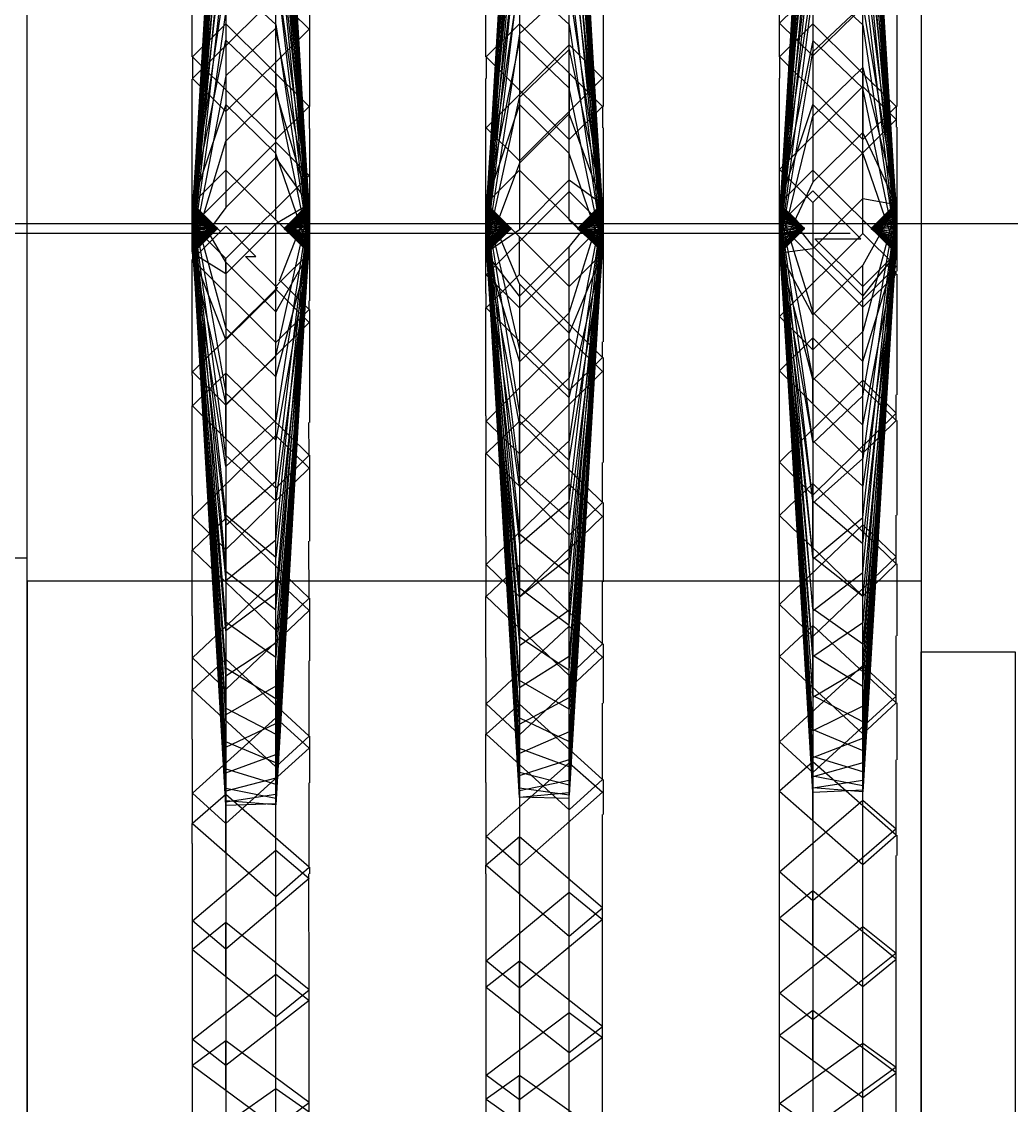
# Model space of a CAD drawing. Header units: millimetres. Extents: x -300 to 383236, y -195106 to -144646.
# Drawn here: x 27989.9 to 28095.1, y -163294.8 to -163179.7 of the extents above; entities that cross this region are included whole.
import ezdxf

# ---------------------------------------------------------------- set-up
doc = ezdxf.new("R2010")
doc.units = ezdxf.units.MM
doc.header["$LTSCALE"] = 60
doc.layers.add('EQUIPMENT', color=253, linetype='Continuous', lineweight=0)

# ---------------------------------------------------------------- blocks, each defined once
blk = doc.blocks.new('A$Cc6299706')
at = {"layer": 'EQUIPMENT', "lineweight": -3}
for points in [[(-43254.53, 32180.96), (-43254.53, 32268.5), (-43254.53, 32284.51), (-43349.53, 32284.51), (-43349.53, 32268.5), (-43254.53, 32268.5), (-43254.53, 32180.96), (-43254.53, 31949.5), (-43254.53, 32180.96), (-43244.53, 32180.96), (-43244.53, 31949.5), (-43254.53, 31949.5), (-43254.53, 31859.51), (-43244.53, 31859.51), (-43244.53, 31628.05), (-43254.53, 31628.05), (-43254.53, 31859.51), (-43254.53, 31628.05), (-43254.53, 31540.5), (-43244.53, 31540.5), (-43244.53, 31533.5), (-43244.96, 31533.18), (-43245.45, 31522.5), (-43064.53, 31486.6)], [(-43319.59, 31905.23), (-43323.13, 31965.7), (-43328.44, 31965.76), (-43331.96, 31904.99)], [(-43331.96, 31906.73), (-43328.44, 31948.23)], [(-43323.13, 31944.35), (-43319.59, 31903.16), (-43322.24, 31904.5), (-43319.59, 31902.91), (-43323.13, 31938.71)], [(-43328.44, 31942.98), (-43331.96, 31906.88), (-43329.32, 31904.5), (-43331.96, 31906.11), (-43328.44, 31960.22)], [(-43323.13, 31957.8), (-43319.59, 31904.02), (-43322.24, 31904.5), (-43319.59, 31904.93), (-43323.13, 31964.92)], [(-43328.44, 31965.59), (-43331.96, 31905.29), (-43329.32, 31904.5), (-43331.96, 31904.38), (-43328.44, 31963.68)], [(-43323.13, 31964.84), (-43319.59, 31905.79), (-43322.24, 31904.5), (-43319.59, 31906.5), (-43323.13, 31957.59)], [(-43328.44, 31954.74), (-43331.96, 31903.48), (-43329.32, 31904.5), (-43331.96, 31902.71), (-43328.44, 31939.82)], [(-43323.13, 31944.02), (-43319.59, 31906.97), (-43322.24, 31904.5), (-43319.59, 31903.72), (-43323.13, 31953.95)], [(-43328.44, 31956.9), (-43331.96, 31906.34), (-43329.32, 31904.5), (-43331.96, 31905.58), (-43328.44, 31964.59)], [(-43323.13, 31963.31), (-43319.59, 31904.63), (-43322.24, 31904.5), (-43319.59, 31905.52), (-43323.13, 31965.68)], [(-43328.44, 31965.13), (-43331.96, 31904.69), (-43329.32, 31904.5), (-43331.96, 31903.77), (-43328.44, 31958.45)], [(-43323.13, 31960.77), (-43319.59, 31906.29), (-43322.24, 31904.5), (-43319.59, 31906.85), (-43323.13, 31949.16)], [(-43328.44, 31945.36), (-43331.96, 31902.95), (-43329.32, 31904.5), (-43331.96, 31902.31)], [(-43300.76, 31902.44), (-43298.11, 31904.5), (-43300.76, 31903.14), (-43297.23, 31948.62)], [(-43291.93, 31952.08), (-43288.4, 31906.73), (-43291.04, 31904.5), (-43288.4, 31906.11), (-43291.93, 31962.05)], [(-43297.23, 31960.18), (-43300.76, 31904.02), (-43298.11, 31904.5), (-43300.76, 31904.94), (-43297.23, 31964.96)], [(-43291.93, 31965), (-43288.4, 31905.29), (-43291.04, 31904.5), (-43288.4, 31904.37), (-43291.93, 31960.58)], [(-43297.23, 31962.36), (-43300.76, 31905.82), (-43298.11, 31904.5), (-43300.76, 31906.53), (-43297.23, 31952.71)], [(-43291.93, 31949.31), (-43288.4, 31903.47), (-43291.04, 31904.5), (-43288.4, 31903.19), (-43291.93, 31944.26)], [(-43297.23, 31948.11), (-43300.76, 31906.72)], [(-43288.4, 31905.58), (-43291.93, 31964.84), (-43297.23, 31964.18), (-43300.76, 31904.64)], [(-43288.4, 31905.85), (-43291.93, 31963.85), (-43297.23, 31962.58), (-43300.76, 31904.33)], [(-43269.56, 31904.91), (-43266.91, 31904.5), (-43269.56, 31904.27), (-43266.03, 31961.62), (-43260.73, 31962.98), (-43257.19, 31905.91), (-43259.85, 31904.5), (-43257.19, 31905.63), (-43260.73, 31964.1), (-43266.03, 31963.35), (-43269.41, 31907.12)], [(-43269.48, 31907.12), (-43266.03, 31961.99), (-43260.73, 31960.27), (-43257.19, 31904.41), (-43259.85, 31904.5), (-43257.19, 31904.72), (-43260.73, 31962.46), (-43266.03, 31963.57), (-43269.46, 31907.12)], [(-43269.44, 31907.12), (-43266.03, 31964.33), (-43260.73, 31963.84), (-43257.19, 31905.03), (-43259.85, 31904.5), (-43257.19, 31905.34), (-43260.73, 31964.39), (-43266.03, 31964.25), (-43269.43, 31907.12)], [(-43319.59, 31906.05), (-43323.13, 31963.2), (-43328.44, 31961.45), (-43331.96, 31904.07)], [(-43269.49, 31907.12), (-43266.03, 31959.6), (-43260.73, 31957.3), (-43257.19, 31904.1), (-43259.85, 31904.5), (-43257.19, 31903.8), (-43260.73, 31953.59), (-43266.03, 31956.44), (-43269.5, 31907.12)], [(-43297.23, 31957.15), (-43297.23, 31925.18)], [(-43260.73, 31903.97), (-43260.73, 31905.38), (-43260.73, 31913.95), (-43257.19, 31917.46), (-43266.03, 31926.23), (-43269.57, 31922.72), (-43260.73, 31913.95), (-43260.73, 31929.44), (-43257.19, 31932.88), (-43266.03, 31941.47), (-43269.57, 31938.04), (-43260.73, 31929.44), (-43260.73, 31944.6), (-43257.19, 31947.91), (-43266.03, 31956.2), (-43269.57, 31952.89), (-43260.73, 31944.6), (-43260.73, 31951.23), (-43260.73, 31949.2)], [(-43269.52, 31907.12), (-43266.03, 31948.01), (-43260.73, 31944.18), (-43257.19, 31903.22), (-43259.85, 31904.5), (-43257.19, 31903.5), (-43260.73, 31949.2), (-43266.03, 31952.56), (-43269.51, 31907.12)], [(-43266.03, 31953), (-43266.03, 31923.27)], [(-43328.44, 31947.46), (-43328.44, 31920.7)], [(-43288.4, 31906.89), (-43291.93, 31947.39), (-43297.23, 31943.48), (-43300.76, 31902.89)], [(-43269.56, 31906.88), (-43266.03, 31942.84), (-43260.73, 31938.62), (-43257.19, 31902.95), (-43259.85, 31904.5), (-43257.19, 31902.71), (-43260.73, 31932.57), (-43266.03, 31937.15), (-43269.56, 31907), (-43266.91, 31904.5), (-43268.51, 31906.01)], [(-43288.4, 31907.01), (-43291.93, 31942.11), (-43297.23, 31937.8), (-43300.76, 31902.65)], [(-43297.23, 31942.44), (-43297.23, 31918.39)], [(-43323.13, 31905.38), (-43323.13, 31913.95), (-43319.59, 31917.46), (-43328.44, 31926.24), (-43331.96, 31922.72), (-43323.13, 31913.95), (-43323.13, 31929.45), (-43319.59, 31932.89), (-43328.44, 31941.5), (-43331.96, 31938.05), (-43323.13, 31929.45), (-43323.13, 31936.33), (-43323.13, 31932.62)], [(-43328.44, 31941.5), (-43328.44, 31924.49)], [(-43288.4, 31901.85), (-43291.93, 31898.31), (-43300.77, 31907.16), (-43297.23, 31910.69), (-43288.4, 31902.02), (-43291.93, 31905.38), (-43291.93, 31913.95), (-43288.4, 31917.46), (-43297.23, 31926.23), (-43300.77, 31922.72), (-43291.93, 31913.95), (-43291.93, 31929.45), (-43288.4, 31932.89), (-43297.23, 31941.48), (-43300.77, 31938.04), (-43291.93, 31929.45), (-43291.93, 31936.32), (-43291.93, 31932.59)], [(-43297.23, 31941.48), (-43297.23, 31924.48)], [(-43266.03, 31941.47), (-43266.03, 31924.48)], [(-43331.96, 31907.1), (-43328.44, 31931.04), (-43323.13, 31926.15), (-43319.59, 31902.47), (-43322.24, 31904.5), (-43319.59, 31902.67), (-43323.13, 31932.62), (-43328.44, 31937.23), (-43331.96, 31907.01)], [(-43266.03, 31938.15), (-43266.03, 31916.43)], [(-43297.23, 31904.36), (-43300.76, 31901.9), (-43298.11, 31904.5), (-43300.76, 31902.44), (-43297.23, 31931.68), (-43291.93, 31936.31), (-43288.4, 31907.1), (-43291.04, 31904.5), (-43288.4, 31907.14), (-43291.93, 31930.09), (-43297.23, 31925.18), (-43300.76, 31902.26)], [(-43332.03, 31933.17), (-43332.03, 31922.72)], [(-43300.83, 31933.26), (-43300.83, 31922.72)], [(-43269.63, 31933.34), (-43269.63, 31922.72)], [(-43328.44, 31899.66), (-43331.96, 31901.87), (-43329.32, 31904.5), (-43331.96, 31902.31), (-43328.44, 31927.41), (-43323.13, 31932.25), (-43319.59, 31907.13), (-43322.24, 31904.5), (-43319.59, 31907.16), (-43323.13, 31925.76), (-43328.44, 31920.7), (-43331.96, 31902.15)], [(-43328.44, 31932.37), (-43328.44, 31913.78)], [(-43300.76, 31907.09), (-43297.23, 31931.01), (-43291.93, 31926.15), (-43288.4, 31902.47), (-43291.04, 31904.5), (-43288.4, 31902.29), (-43291.93, 31919.4), (-43297.23, 31924.48), (-43300.76, 31907.15)], [(-43269.56, 31907.09), (-43266.03, 31931), (-43260.73, 31926.14), (-43257.19, 31902.49), (-43259.85, 31904.5), (-43257.19, 31902.3), (-43260.73, 31919.39), (-43266.03, 31924.48), (-43269.56, 31907.15)], [(-43319.53, 31927.85), (-43319.53, 31917.46)], [(-43288.33, 31927.97), (-43288.33, 31917.46)], [(-43257.13, 31928.11), (-43257.13, 31917.46)], [(-43297.23, 31927.21), (-43297.23, 31911.43)], [(-43328.44, 31926.24), (-43328.44, 31917.68)], [(-43297.23, 31926.23), (-43297.23, 31917.68)], [(-43266.03, 31926.23), (-43266.03, 31917.67)], [(-43331.96, 31907.15), (-43328.44, 31924.49), (-43323.13, 31919.4), (-43319.59, 31902.28), (-43322.24, 31904.5), (-43319.59, 31902.13), (-43323.13, 31912.45), (-43328.44, 31917.68), (-43331.96, 31907.17)], [(-43297.23, 31911.68), (-43288.4, 31920.47), (-43291.93, 31923.99), (-43300.77, 31915.2), (-43297.23, 31911.68), (-43297.23, 31904.36), (-43291.93, 31909.66), (-43288.4, 31907.08), (-43291.04, 31904.5), (-43288.4, 31906.98), (-43291.93, 31902.59), (-43297.23, 31897.3), (-43297.23, 31896.04), (-43300.77, 31899.58), (-43291.93, 31908.42), (-43288.4, 31904.88), (-43297.23, 31896.04)], [(-43297.23, 31897.3), (-43300.76, 31901.86), (-43298.11, 31904.5), (-43300.76, 31902.1), (-43297.23, 31918.39), (-43291.93, 31923.51), (-43288.4, 31907.17), (-43291.04, 31904.5), (-43288.4, 31906.7), (-43291.93, 31888.62), (-43297.23, 31883.56), (-43297.23, 31877.1)], [(-43331.96, 31922.72), (-43331.96, 31920.37)], [(-43300.77, 31922.72), (-43300.77, 31920.41)], [(-43269.57, 31922.72), (-43269.57, 31920.46)], [(-43266.03, 31922.82), (-43266.03, 31909.42)], [(-43323.13, 31919.4), (-43323.13, 31920.97), (-43323.13, 31918.99)], [(-43291.93, 31919.4), (-43291.93, 31920.97), (-43291.93, 31916.67)], [(-43269.56, 31901.96), (-43266.91, 31904.5), (-43269.56, 31902.08), (-43266.03, 31916.43), (-43260.73, 31921.58), (-43257.2, 31907.16), (-43259.85, 31904.5), (-43257.2, 31907.12), (-43260.73, 31914.69), (-43266.03, 31909.42), (-43269.56, 31901.96), (-43266.91, 31904.5), (-43269.57, 31901.86), (-43266.03, 31888.38)], [(-43260.73, 31920.97), (-43260.73, 31919.39)], [(-43332.03, 31920.37), (-43332.03, 31901.99)], [(-43300.83, 31920.41), (-43300.83, 31897.58)], [(-43269.63, 31920.46), (-43269.63, 31905.23)], [(-43328.44, 31856.96), (-43331.96, 31902.42), (-43329.32, 31904.5), (-43331.96, 31902.02), (-43328.44, 31913.78), (-43323.13, 31918.99), (-43319.6, 31907.15), (-43322.24, 31904.5), (-43319.6, 31907.1), (-43323.13, 31912.03), (-43328.44, 31906.73), (-43331.96, 31901.93)], [(-43266.03, 31907.24), (-43257.19, 31916.06), (-43260.73, 31919.58), (-43269.57, 31910.76), (-43266.03, 31907.24), (-43266.03, 31902.34), (-43260.73, 31907.66), (-43257.2, 31907.05), (-43259.85, 31904.5), (-43257.2, 31906.95), (-43260.73, 31900.58), (-43266.03, 31895.3), (-43269.56, 31901.85), (-43266.91, 31904.5), (-43269.57, 31901.96), (-43266.03, 31875.31)], [(-43260.73, 31919.58), (-43260.73, 31914.69)], [(-43319.59, 31917.46), (-43319.59, 31915.1)], [(-43288.4, 31902.14), (-43291.93, 31912.45), (-43297.23, 31917.68), (-43300.76, 31907.17)], [(-43288.4, 31917.46), (-43288.4, 31915.17)], [(-43269.56, 31907.17), (-43266.03, 31917.67), (-43260.73, 31912.45), (-43257.19, 31902.14)], [(-43257.19, 31917.46), (-43257.19, 31915.24)], [(-43328.44, 31916.92), (-43328.44, 31906.73)], [(-43288.33, 31915.17), (-43288.33, 31892.45)], [(-43257.13, 31915.24), (-43257.13, 31899.95)], [(-43319.53, 31915.1), (-43319.53, 31896.79)], [(-43322.72, 31898.93), (-43319.6, 31906.91), (-43322.24, 31904.5), (-43319.6, 31907.03), (-43323.13, 31904.97), (-43328.44, 31899.66), (-43328.44, 31901.29), (-43331.96, 31904.83), (-43323.13, 31913.67), (-43319.59, 31910.13), (-43328.44, 31901.29)], [(-43328.44, 31900.92), (-43331.96, 31907.05)], [(-43331.96, 31906.95), (-43328.44, 31893.89), (-43323.13, 31888.71), (-43319.6, 31901.85), (-43323.13, 31895.64), (-43328.44, 31900.92), (-43328.44, 31889.12), (-43331.96, 31885.63), (-43323.13, 31876.91), (-43319.59, 31880.39), (-43328.44, 31889.12), (-43328.44, 31873.71), (-43331.96, 31870.32), (-43323.13, 31861.81), (-43319.59, 31865.21), (-43328.44, 31873.71), (-43328.44, 31858.72), (-43331.96, 31855.46), (-43323.13, 31847.28), (-43319.59, 31850.55), (-43328.44, 31858.72), (-43328.44, 31844.35), (-43331.96, 31841.25), (-43323.13, 31833.52), (-43319.59, 31836.61), (-43328.44, 31844.35), (-43328.44, 31830.76), (-43331.96, 31827.89), (-43323.13, 31820.71), (-43319.59, 31823.58), (-43328.44, 31830.76), (-43328.44, 31818.17), (-43331.96, 31815.55), (-43323.13, 31809.01), (-43319.59, 31811.63), (-43328.44, 31818.17), (-43328.44, 31806.72)], [(-43331.96, 31804.39), (-43331.96, 31815.55), (-43331.96, 31827.89), (-43331.96, 31839.14)], [(-43331.96, 31906.88), (-43329.32, 31904.5)], [(-43319.6, 31901.87), (-43323.13, 31875.56), (-43328.44, 31880.35), (-43331.96, 31906.65), (-43329.32, 31904.5), (-43331.96, 31904.87), (-43328.44, 31847.07), (-43323.13, 31845.44), (-43319.6, 31902.99), (-43322.24, 31904.5), (-43319.6, 31902.75), (-43323.13, 31847.71), (-43328.44, 31849.93), (-43331.96, 31905.17), (-43329.32, 31904.5), (-43331.96, 31906.82), (-43328.44, 31887)], [(-43319.6, 31901.85), (-43323.13, 31881.98), (-43328.44, 31887), (-43328.44, 31882.14), (-43328.44, 31885.8), (-43323.13, 31890.92), (-43319.6, 31906.76), (-43322.24, 31904.5), (-43319.6, 31906.58), (-43323.13, 31884.12), (-43328.44, 31879.19), (-43331.96, 31901.91)], [(-43319.6, 31901.95), (-43323.13, 31869.52), (-43328.44, 31874.01), (-43331.96, 31906.47)], [(-43331.96, 31906.47), (-43329.32, 31904.5)], [(-43331.96, 31902.1), (-43328.44, 31867.08), (-43323.13, 31871.42), (-43319.6, 31906.15), (-43322.24, 31904.5), (-43319.6, 31906.38), (-43323.13, 31877.59), (-43328.44, 31872.92), (-43328.44, 31866.91), (-43328.44, 31868.09), (-43323.13, 31863.96), (-43319.6, 31902.04), (-43322.24, 31904.5), (-43319.6, 31902.17), (-43323.13, 31858.92), (-43328.44, 31862.65), (-43331.96, 31906), (-43329.32, 31904.5), (-43331.96, 31901.99), (-43331.96, 31901.2)], [(-43328.44, 31857.76), (-43331.96, 31905.75), (-43329.32, 31904.5), (-43331.96, 31903.11), (-43328.44, 31846.65), (-43323.13, 31848.61), (-43319.6, 31904.74), (-43322.24, 31904.5), (-43319.6, 31904.43), (-43323.13, 31846.08), (-43328.44, 31844.7), (-43331.96, 31903.38), (-43329.32, 31904.5), (-43331.96, 31906.25), (-43328.44, 31868.09)], [(-43322.24, 31904.5), (-43319.59, 31906.05)], [(-43297.23, 31898.6), (-43300.77, 31907.03), (-43298.11, 31904.5), (-43300.77, 31906.91), (-43297.23, 31891.61), (-43291.93, 31886.48), (-43288.4, 31901.85), (-43291.93, 31893.35), (-43297.23, 31898.6), (-43297.23, 31884.03), (-43300.77, 31880.57), (-43291.93, 31871.91), (-43288.4, 31875.36), (-43297.23, 31884.03), (-43297.23, 31868.75), (-43300.77, 31865.39), (-43291.93, 31856.99), (-43288.4, 31860.35), (-43297.23, 31868.75), (-43297.23, 31853.96), (-43300.77, 31850.75), (-43291.93, 31842.73), (-43288.4, 31845.93), (-43297.23, 31853.96), (-43297.23, 31839.86), (-43300.77, 31836.84), (-43291.93, 31829.31), (-43288.4, 31832.32), (-43297.23, 31839.86), (-43297.23, 31826.64), (-43300.77, 31823.86), (-43291.93, 31816.92), (-43288.4, 31819.69), (-43297.23, 31826.64), (-43297.23, 31814.48), (-43300.77, 31811.98), (-43291.93, 31805.72)], [(-43288.4, 31808.23), (-43297.23, 31814.48), (-43297.23, 31803.56)], [(-43300.77, 31801.36), (-43300.77, 31811.98), (-43300.77, 31823.86), (-43300.77, 31835.93)], [(-43297.23, 31878.25), (-43300.77, 31906.58), (-43298.11, 31904.5), (-43300.77, 31904.72), (-43297.23, 31846.73), (-43291.93, 31845.37), (-43288.4, 31903.11), (-43291.04, 31904.5), (-43288.4, 31902.85), (-43291.93, 31847.28), (-43297.23, 31849.23), (-43297.23, 31847.54), (-43297.23, 31853.96), (-43297.23, 31847.54), (-43297.23, 31852.49), (-43291.93, 31849.98), (-43288.4, 31902.41), (-43291.04, 31904.5), (-43288.4, 31902.41), (-43291.93, 31853.42), (-43297.23, 31856.46), (-43300.77, 31905.62), (-43298.11, 31904.5), (-43300.77, 31906.76), (-43297.23, 31884.79), (-43291.93, 31879.85), (-43288.4, 31901.85)], [(-43297.23, 31848.71), (-43300.77, 31902.97), (-43298.11, 31904.5), (-43300.77, 31902.02), (-43297.23, 31870.95), (-43291.93, 31875.5), (-43288.4, 31906.28), (-43291.04, 31904.5), (-43288.4, 31906.5), (-43291.93, 31881.91), (-43297.23, 31877.07), (-43300.77, 31901.94)], [(-43297.23, 31866.31), (-43300.77, 31906.14), (-43298.11, 31904.5), (-43300.77, 31904.11), (-43297.23, 31844.11), (-43291.93, 31843.97), (-43288.4, 31903.67), (-43291.04, 31904.5), (-43288.4, 31903.38), (-43291.93, 31844.26), (-43297.23, 31845.02), (-43300.77, 31904.41), (-43298.11, 31904.5), (-43300.77, 31906.38), (-43297.23, 31872.06), (-43291.93, 31867.71), (-43288.4, 31901.97)], [(-43297.23, 31849.23), (-43300.77, 31905.03), (-43298.11, 31904.5), (-43300.77, 31903.23), (-43297.23, 31846.35), (-43291.93, 31848.05), (-43288.4, 31904.59), (-43291.04, 31904.5), (-43288.4, 31904.9), (-43291.93, 31850.99), (-43297.23, 31848.71), (-43297.23, 31847.54), (-43297.23, 31851.83), (-43291.93, 31854.66), (-43288.4, 31905.21), (-43291.04, 31904.5), (-43288.4, 31905.5), (-43291.93, 31859), (-43297.23, 31855.68), (-43300.77, 31902.51), (-43298.11, 31904.5), (-43300.77, 31902.32), (-43297.23, 31860.18), (-43291.93, 31863.98), (-43288.4, 31905.78), (-43291.04, 31904.5), (-43288.4, 31906.05), (-43291.93, 31869.5), (-43297.23, 31865.31), (-43297.23, 31862.03), (-43297.23, 31866.31), (-43291.93, 31862.35), (-43288.4, 31902.09)], [(-43300.76, 31907), (-43298.11, 31904.5)], [(-43288.4, 31907.01), (-43291.04, 31904.5)], [(-43288.4, 31906.89), (-43291.04, 31904.5)], [(-43266.03, 31902.62), (-43269.57, 31907.07)], [(-43269.57, 31906.97), (-43266.03, 31895.58), (-43260.73, 31890.36), (-43257.2, 31901.84), (-43260.73, 31897.32), (-43266.03, 31902.62), (-43266.03, 31892.86), (-43269.57, 31889.36), (-43260.73, 31880.6), (-43257.19, 31884.1), (-43266.03, 31892.86), (-43266.03, 31877.4), (-43269.57, 31873.98), (-43260.73, 31865.42), (-43257.19, 31868.85), (-43266.03, 31877.4), (-43266.03, 31862.31), (-43269.57, 31859.02), (-43260.73, 31850.78), (-43257.19, 31854.08), (-43266.03, 31862.31), (-43266.03, 31847.82), (-43269.57, 31844.7), (-43260.73, 31836.9), (-43257.19, 31840.01), (-43266.03, 31847.82), (-43266.03, 31834.11), (-43269.57, 31831.21), (-43260.73, 31823.95), (-43257.19, 31826.86), (-43266.03, 31834.11), (-43266.03, 31821.39), (-43269.57, 31818.75), (-43260.73, 31812.14), (-43257.19, 31814.78), (-43266.03, 31821.39), (-43266.03, 31809.83)], [(-43269.57, 31807.48), (-43269.57, 31818.75), (-43269.57, 31831.21), (-43269.57, 31841.34)], [(-43266.03, 31888.65), (-43269.57, 31906.84), (-43266.91, 31904.5), (-43268.53, 31906)], [(-43266.03, 31858.97), (-43269.57, 31902.38), (-43266.91, 31904.5), (-43269.57, 31901.89), (-43266.03, 31881.69), (-43260.73, 31886.69), (-43257.2, 31906.64), (-43259.85, 31904.5), (-43257.2, 31906.8), (-43260.73, 31893.56), (-43266.03, 31888.38), (-43266.03, 31885.86), (-43266.03, 31888.65), (-43260.73, 31883.59), (-43257.2, 31901.84)], [(-43257.2, 31901.87), (-43260.73, 31877.12), (-43266.03, 31881.94), (-43269.57, 31906.68), (-43266.91, 31904.5), (-43269.57, 31906.49)], [(-43266.03, 31846.24), (-43269.57, 31903.34), (-43266.91, 31904.5), (-43269.57, 31902.07), (-43266.03, 31869.35), (-43260.73, 31873.78), (-43257.2, 31906.2), (-43259.85, 31904.5), (-43257.2, 31906.43), (-43260.73, 31880.06), (-43266.03, 31875.31), (-43266.03, 31870.56), (-43266.03, 31877.4), (-43266.03, 31870.56), (-43266.03, 31875.56), (-43260.73, 31871.02), (-43257.2, 31901.93)], [(-43269.57, 31906.27), (-43266.91, 31904.5), (-43269.57, 31906.02)], [(-43268.46, 31906.06), (-43266.91, 31904.5), (-43268.47, 31906.05), (-43269.57, 31904.95), (-43260.73, 31896.12), (-43257.19, 31899.65), (-43257.19, 31899.95)], [(-43266.03, 31845.01), (-43269.57, 31903.62), (-43266.91, 31904.5), (-43269.57, 31902.21), (-43266.03, 31863.87), (-43260.73, 31867.93), (-43257.2, 31905.95), (-43259.85, 31904.5), (-43257.2, 31905.68), (-43260.73, 31862.59), (-43266.03, 31858.97), (-43266.03, 31855.72), (-43266.03, 31862.31)], [(-43269.56, 31906.52), (-43266.91, 31904.5), (-43269.56, 31906.71)], [(-43269.56, 31906.05), (-43266.91, 31904.5), (-43269.56, 31906.3)], [(-43268.47, 31906.05), (-43266.91, 31904.5), (-43268.49, 31906.03)], [(-43268.48, 31906.04), (-43266.91, 31904.5)], [(-43407.02, 31905.01), (-43070.95, 31905.01)], [(-43328.44, 31853.51), (-43331.96, 31905.46), (-43329.32, 31904.5), (-43331.96, 31902.86), (-43328.44, 31849.36), (-43323.13, 31851.89), (-43319.6, 31905.05), (-43322.24, 31904.5), (-43319.6, 31905.34), (-43323.13, 31855.86), (-43328.44, 31852.81), (-43328.44, 31852.19), (-43328.44, 31853.51), (-43323.13, 31850.75), (-43319.6, 31902.34), (-43323.13, 31854.51), (-43328.44, 31857.76), (-43328.44, 31852.19), (-43328.44, 31858.72), (-43328.44, 31852.19), (-43328.44, 31858.72), (-43328.44, 31852.19), (-43328.44, 31856.96), (-43323.13, 31860.48), (-43319.6, 31905.63), (-43322.24, 31904.5), (-43319.6, 31905.9), (-43323.13, 31865.7), (-43328.44, 31861.73), (-43331.96, 31902.25), (-43329.32, 31904.5), (-43331.96, 31904.26), (-43328.44, 31843.69)], [(-43331.96, 31904.99), (-43329.32, 31904.5)], [(-43323.13, 31898.04), (-43323.13, 31904.97)], [(-43322.24, 31904.5), (-43319.59, 31905.23)], [(-43297.23, 31852.49), (-43300.77, 31905.33), (-43298.11, 31904.5), (-43300.77, 31903.51), (-43297.23, 31844.79), (-43291.93, 31845.88), (-43288.4, 31904.28), (-43291.04, 31904.5), (-43288.4, 31903.97), (-43291.93, 31844.52), (-43297.23, 31844.04), (-43300.77, 31903.81), (-43298.11, 31904.5), (-43300.77, 31905.9), (-43297.23, 31861.09), (-43291.93, 31857.57), (-43288.4, 31902.24)], [(-43288.4, 31905.85), (-43291.04, 31904.5)], [(-43288.4, 31905.58), (-43291.04, 31904.5)], [(-43269.63, 31904.95), (-43269.63, 31891.88)], [(-43269.57, 31905.75), (-43266.91, 31904.5), (-43269.57, 31905.46)], [(-43266.03, 31844.6), (-43269.57, 31903.93), (-43266.91, 31904.5), (-43269.57, 31902.58), (-43266.03, 31854.69), (-43260.73, 31857.84), (-43257.2, 31905.38), (-43259.85, 31904.5), (-43257.2, 31905.08), (-43260.73, 31853.73), (-43266.03, 31851.12), (-43269.57, 31902.81), (-43266.91, 31904.5), (-43269.57, 31904.24), (-43266.03, 31845.04)], [(-43269.57, 31904.95), (-43269.57, 31905.23)], [(-43269.56, 31904.95), (-43266.03, 31851.24), (-43260.73, 31849.02), (-43257.2, 31902.74), (-43259.85, 31904.5), (-43257.2, 31902.99), (-43260.73, 31846.74), (-43266.03, 31848.38), (-43269.57, 31904.86), (-43266.91, 31904.5), (-43269.57, 31905.16)], [(-43269.56, 31905.51), (-43266.91, 31904.5), (-43269.56, 31905.79)], [(-43269.54, 31904.95), (-43269.56, 31904.59), (-43266.91, 31904.5), (-43269.56, 31905.21)], [(-43266.03, 31861.13), (-43266.03, 31862.31), (-43266.03, 31855.72), (-43266.03, 31862.31), (-43266.03, 31855.72), (-43266.03, 31859.14), (-43260.73, 31855.85), (-43257.2, 31902.32), (-43259.85, 31904.5), (-43257.2, 31902.51), (-43260.73, 31852.07), (-43266.03, 31854.85), (-43269.53, 31904.96)], [(-43266.03, 31859.14), (-43269.5, 31904.96)], [(-43257.2, 31902.16), (-43260.73, 31860.32), (-43266.03, 31864.07), (-43269.48, 31904.96)], [(-43257.2, 31902.02), (-43260.73, 31865.4), (-43266.03, 31869.58), (-43269.44, 31904.97)], [(-43266.03, 31875.56), (-43269.4, 31904.98)], [(-43257.19, 31902.02), (-43260.73, 31905.38)], [(-43525.69, 31904), (-43262.09, 31904)], [(-43319.6, 31903.26), (-43323.13, 31843.94), (-43328.44, 31844.99), (-43331.96, 31904.56)], [(-43331.96, 31904.56), (-43329.32, 31904.5)], [(-43328.44, 31843.22), (-43331.96, 31903.96), (-43329.32, 31904.5), (-43331.96, 31902.1), (-43328.44, 31872.92)], [(-43328.44, 31843.55), (-43331.96, 31903.66), (-43329.32, 31904.5), (-43331.96, 31901.91), (-43328.44, 31885.8)], [(-43328.44, 31852.81), (-43331.96, 31902.63), (-43329.32, 31904.5), (-43331.96, 31901.87)], [(-43322.99, 31898.26), (-43323.13, 31897.9), (-43328.44, 31892.65), (-43331.96, 31901.84), (-43329.32, 31904.5), (-43331.96, 31902.02)], [(-43331.96, 31904.07), (-43329.32, 31904.5)], [(-43328.99, 31904.18), (-43331.96, 31901.2), (-43323.13, 31892.37), (-43319.59, 31895.89), (-43319.59, 31896.79)], [(-43319.6, 31902.34), (-43322.24, 31904.5)], [(-43319.6, 31902.54), (-43322.24, 31904.5)], [(-43319.6, 31903.26), (-43322.24, 31904.5)], [(-43319.6, 31903.53), (-43322.24, 31904.5)], [(-43319.59, 31902.01), (-43322.24, 31904.5)], [(-43297.23, 31851.83), (-43300.77, 31902.72), (-43298.11, 31904.5), (-43300.77, 31901.94), (-43297.23, 31883.56)], [(-43297.23, 31865.31), (-43300.77, 31902.16), (-43298.11, 31904.5), (-43300.77, 31901.87)], [(-43300.76, 31904.64), (-43298.11, 31904.5)], [(-43300.76, 31902.65), (-43298.11, 31904.5)], [(-43300.76, 31902.89), (-43298.11, 31904.5)], [(-43300.76, 31904.33), (-43298.11, 31904.5)], [(-43266.03, 31846.3), (-43269.57, 31904.55), (-43266.91, 31904.5), (-43269.57, 31903.07), (-43266.03, 31848.29), (-43260.73, 31850.33), (-43257.2, 31904.77), (-43259.85, 31904.5), (-43257.2, 31904.46), (-43260.73, 31847.7), (-43266.03, 31846.24), (-43266.03, 31841.58), (-43266.03, 31847.82), (-43266.03, 31841.58), (-43266.03, 31847.82), (-43266.03, 31841.58), (-43266.03, 31847.82), (-43266.03, 31841.58)], [(-43257.2, 31903.25), (-43259.85, 31904.5)], [(-43259.85, 31904.5), (-43257.2, 31903.53)], [(-43319.6, 31903.53), (-43323.13, 31843.26), (-43328.44, 31843.69), (-43328.44, 31838.16)], [(-43288.4, 31890.78), (-43291.93, 31887.26), (-43300.77, 31896.07), (-43297.23, 31899.59), (-43297.23, 31903.62)], [(-43291.93, 31892.79), (-43291.93, 31902.59)], [(-43257.2, 31903.53), (-43260.73, 31844.64), (-43266.03, 31845.04), (-43266.03, 31841.58)], [(-43257.2, 31903.25), (-43260.73, 31845.28), (-43266.03, 31846.3), (-43266.03, 31841.58)], [(-43288.4, 31901.89), (-43291.93, 31873.56), (-43297.23, 31878.25), (-43297.23, 31877.1), (-43297.23, 31884.03), (-43297.23, 31880.53)], [(-43266.03, 31902.34), (-43269.56, 31901.88)], [(-43332.03, 31901.2), (-43332.03, 31888.87)], [(-43260.73, 31888.37), (-43260.73, 31900.58)], [(-43257.19, 31899.65), (-43258.3, 31900.75)], [(-43297.23, 31899.59), (-43288.4, 31890.78), (-43288.4, 31892.45)], [(-43257.13, 31899.65), (-43257.13, 31886.8)], [(-43323.13, 31882.49), (-43323.13, 31897.9)], [(-43319.59, 31895.89), (-43322.57, 31898.88)], [(-43300.77, 31896.07), (-43300.77, 31897.58)], [(-43260.73, 31896.12), (-43260.73, 31897.32)], [(-43323.13, 31892.37), (-43323.13, 31895.64)], [(-43319.53, 31895.89), (-43319.53, 31883.88)], [(-43300.83, 31896.07), (-43300.83, 31884.58)], [(-43291.93, 31877.33), (-43291.93, 31895.54)], [(-43291.93, 31887.26), (-43291.93, 31893.35)], [(-43260.73, 31872.99), (-43260.73, 31893.56)], [(-43266.03, 31891.61), (-43266.03, 31892.86)], [(-43269.57, 31889.36), (-43269.57, 31891.88)], [(-43323.13, 31867.24), (-43323.13, 31890.92)], [(-43288.33, 31890.78), (-43288.33, 31879.62)], [(-43260.73, 31880.6), (-43260.73, 31890.36)], [(-43331.96, 31885.63), (-43331.96, 31888.87)], [(-43328.44, 31885.72), (-43328.44, 31889.12)], [(-43323.13, 31876.91), (-43323.13, 31888.71)], [(-43269.63, 31889.36), (-43269.63, 31878.98)], [(-43291.93, 31862.23), (-43291.93, 31888.62)], [(-43291.93, 31871.91), (-43291.93, 31886.48)], [(-43260.73, 31858.06), (-43260.73, 31886.69)], [(-43257.19, 31884.1), (-43257.19, 31886.8)], [(-43332.03, 31885.63), (-43332.03, 31876.1)], [(-43323.13, 31852.48), (-43323.13, 31884.12)], [(-43300.77, 31880.57), (-43300.77, 31884.58)], [(-43257.13, 31884.1), (-43257.13, 31874.01)], [(-43319.59, 31880.39), (-43319.6, 31883.88)], [(-43260.73, 31865.42), (-43260.73, 31883.59)], [(-43323.13, 31861.81), (-43323.13, 31881.98)], [(-43291.93, 31847.71), (-43291.93, 31881.91)], [(-43319.53, 31880.39), (-43319.53, 31871.26)], [(-43300.83, 31880.57), (-43300.83, 31871.8)], [(-43291.93, 31856.99), (-43291.93, 31879.85)], [(-43288.4, 31875.36), (-43288.4, 31879.62)], [(-43260.73, 31843.76), (-43260.73, 31880.06)], [(-43269.57, 31873.98), (-43269.57, 31878.98)], [(-43323.13, 31838.42), (-43323.13, 31877.59)], [(-43266.03, 31876.17), (-43266.03, 31877.4)], [(-43331.96, 31870.32), (-43331.96, 31876.1)], [(-43260.73, 31850.78), (-43260.73, 31877.12)], [(-43323.13, 31847.28), (-43323.13, 31875.56)], [(-43291.93, 31833.97), (-43291.93, 31875.5)], [(-43288.33, 31875.36), (-43288.33, 31866.95)], [(-43328.44, 31866.91), (-43328.44, 31873.71), (-43328.44, 31870.38)], [(-43269.63, 31873.98), (-43269.63, 31866.14)], [(-43260.73, 31830.33), (-43260.73, 31873.78)], [(-43257.19, 31868.85), (-43257.19, 31874.01)], [(-43291.93, 31842.73), (-43291.93, 31873.56)], [(-43323.13, 31825.24), (-43323.13, 31871.42)], [(-43300.77, 31865.39), (-43300.77, 31871.8)], [(-43332.03, 31870.32), (-43332.03, 31863.33)], [(-43319.59, 31865.21), (-43319.6, 31871.26)], [(-43260.73, 31836.9), (-43260.73, 31871.02)], [(-43323.13, 31833.52), (-43323.13, 31869.52)], [(-43291.93, 31821.2), (-43291.93, 31869.5)], [(-43297.23, 31865.34), (-43297.23, 31868.75)], [(-43257.13, 31868.85), (-43257.13, 31861.22)], [(-43349.53, 31628.05), (-43349.53, 31867), (-43349.53, 31628.05), (-43349.53, 31540.58)], [(-43291.93, 31829.31), (-43291.93, 31867.71)], [(-43288.4, 31860.35), (-43288.4, 31866.95)], [(-43260.73, 31817.92), (-43260.73, 31867.93)], [(-43323.13, 31813.12), (-43323.13, 31865.7)], [(-43269.57, 31859.02), (-43269.57, 31866.14)], [(-43319.53, 31865.21), (-43319.53, 31858.56)], [(-43300.83, 31865.39), (-43300.83, 31858.89)], [(-43260.73, 31823.95), (-43260.73, 31865.4)], [(-43331.96, 31855.46), (-43331.96, 31863.33)], [(-43323.13, 31820.71), (-43323.13, 31863.96)], [(-43291.93, 31809.56), (-43291.93, 31863.98)], [(-43291.93, 31816.92), (-43291.93, 31862.35)], [(-43260.73, 31806.73), (-43260.73, 31862.59)], [(-43257.19, 31854.08), (-43257.19, 31861.22)], [(-43323.13, 31802.21), (-43323.13, 31860.48)], [(-43288.33, 31860.35), (-43288.33, 31854.06)], [(-43260.73, 31812.14), (-43260.73, 31860.32)], [(-43328.44, 31855.51), (-43328.44, 31858.72)], [(-43323.13, 31809.01), (-43323.13, 31858.92)], [(-43300.77, 31850.75), (-43300.77, 31858.89)], [(-43291.93, 31799.22), (-43291.93, 31859)], [(-43269.63, 31859.02), (-43269.63, 31853)], [(-43319.59, 31850.55), (-43319.59, 31858.56)], [(-43260.73, 31796.9), (-43260.73, 31857.84)], [(-43291.93, 31805.72), (-43291.93, 31857.57)], [(-43332.03, 31855.46), (-43332.03, 31850.21)], [(-43323.13, 31792.67), (-43323.13, 31855.86)], [(-43260.73, 31801.61), (-43260.73, 31855.85)], [(-43323.13, 31798.58), (-43323.13, 31854.51)], [(-43291.93, 31790.32), (-43291.93, 31854.66)], [(-43297.23, 31850.69), (-43297.23, 31853.96)], [(-43291.93, 31795.88), (-43291.93, 31853.42)], [(-43288.4, 31845.93), (-43288.4, 31854.06)], [(-43269.57, 31844.7), (-43269.57, 31853)], [(-43260.73, 31788.57), (-43260.73, 31853.73)], [(-43257.13, 31854.08), (-43257.13, 31848.04)], [(-43323.13, 31784.62), (-43323.13, 31851.89)], [(-43260.73, 31792.52), (-43260.73, 31852.07)], [(-43323.13, 31789.57), (-43323.13, 31850.75)], [(-43300.83, 31850.75), (-43300.83, 31845.62)], [(-43291.93, 31782.98), (-43291.93, 31850.99)], [(-43331.96, 31841.25), (-43331.96, 31850.21)], [(-43319.53, 31850.55), (-43319.53, 31845.59)], [(-43291.93, 31787.52), (-43291.93, 31849.98)], [(-43260.73, 31781.86), (-43260.73, 31850.33)], [(-43323.13, 31778.17), (-43323.13, 31848.61)], [(-43260.73, 31784.99), (-43260.73, 31849.02)], [(-43323.13, 31782.09), (-43323.13, 31847.71)], [(-43291.93, 31777.3), (-43291.93, 31848.05)], [(-43291.93, 31780.77), (-43291.93, 31847.28)], [(-43266.03, 31841.58), (-43266.03, 31847.82)], [(-43266.03, 31841.58), (-43266.03, 31847.82)], [(-43266.03, 31846.68), (-43266.03, 31847.82)], [(-43260.73, 31776.87), (-43260.73, 31847.7)], [(-43257.19, 31840.01), (-43257.19, 31848.04)], [(-43323.13, 31773.4), (-43323.13, 31846.08)], [(-43260.73, 31779.13), (-43260.73, 31846.74)], [(-43323.13, 31776.24), (-43323.13, 31845.44)], [(-43319.59, 31836.61), (-43319.59, 31845.59)], [(-43300.77, 31836.84), (-43300.77, 31845.62)], [(-43291.93, 31773.36), (-43291.93, 31845.88)], [(-43291.93, 31775.69), (-43291.93, 31845.37)], [(-43288.33, 31845.93), (-43288.33, 31842.23)], [(-43260.73, 31773.65), (-43260.73, 31845.85)], [(-43260.73, 31775.02), (-43260.73, 31845.28)], [(-43328.44, 31838.16), (-43328.44, 31844.35)], [(-43328.44, 31838.16), (-43328.44, 31844.35)], [(-43328.44, 31838.16), (-43328.44, 31844.35)], [(-43328.44, 31838.16), (-43328.44, 31844.35)], [(-43328.44, 31838.16), (-43328.44, 31844.35)], [(-43328.44, 31838.16), (-43328.44, 31844.35)], [(-43328.44, 31838.16), (-43328.44, 31844.35)], [(-43328.44, 31838.16), (-43328.44, 31844.35)], [(-43328.44, 31838.16), (-43328.44, 31844.35)], [(-43328.44, 31838.16), (-43328.44, 31844.35)], [(-43328.44, 31841.28), (-43328.44, 31844.35)], [(-43323.13, 31770.39), (-43323.13, 31844.34)], [(-43323.13, 31772.11), (-43323.13, 31843.94)], [(-43291.93, 31771.21), (-43291.93, 31844.52)], [(-43291.93, 31772.39), (-43291.93, 31844.26)], [(-43291.93, 31770.89), (-43291.93, 31843.97)], [(-43269.63, 31844.7), (-43269.63, 31841.34)], [(-43266.03, 31772.48), (-43257.19, 31772.33), (-43260.73, 31772.26), (-43260.73, 31844.83)], [(-43260.73, 31772.72), (-43260.73, 31844.64)], [(-43328.44, 31769.27), (-43328.44, 31769.46), (-43319.59, 31769.24), (-43323.13, 31769.16), (-43323.13, 31843.39)], [(-43323.13, 31769.73), (-43323.13, 31843.26)], [(-43288.4, 31771.19), (-43288.4, 31773.09), (-43288.4, 31776.81), (-43288.4, 31782.26), (-43288.4, 31789.37), (-43288.4, 31798.08), (-43288.4, 31808.23), (-43288.4, 31819.69), (-43288.4, 31832.32), (-43288.4, 31842.23)], [(-43332.03, 31841.25), (-43332.03, 31839.14)], [(-43297.23, 31833.82), (-43297.23, 31839.86)], [(-43297.23, 31833.82), (-43297.23, 31839.86)], [(-43297.23, 31833.82), (-43297.23, 31839.86)], [(-43297.23, 31833.82), (-43297.23, 31839.86)], [(-43297.23, 31833.82), (-43297.23, 31839.86)], [(-43297.23, 31833.82), (-43297.23, 31839.86)], [(-43297.23, 31833.82), (-43297.23, 31839.86)], [(-43297.23, 31833.82), (-43297.23, 31839.86)], [(-43297.23, 31833.82), (-43297.23, 31839.86)], [(-43297.23, 31833.82), (-43297.23, 31839.86)], [(-43297.23, 31833.82), (-43297.23, 31839.86)], [(-43297.23, 31833.82), (-43297.23, 31839.86)], [(-43297.23, 31836.77), (-43297.23, 31839.86)], [(-43257.13, 31840.01), (-43257.13, 31837.88)], [(-43257.19, 31772.33), (-43257.19, 31773.2), (-43257.19, 31775.92), (-43257.19, 31780.42), (-43257.19, 31786.66), (-43257.19, 31794.54), (-43257.19, 31803.96), (-43257.19, 31814.78), (-43257.19, 31826.86), (-43257.19, 31837.88)], [(-43319.59, 31769.24), (-43319.59, 31770.23), (-43319.59, 31773), (-43319.59, 31777.52), (-43319.59, 31783.74), (-43319.59, 31791.57), (-43319.59, 31800.91), (-43319.59, 31811.63), (-43319.59, 31823.58), (-43319.6, 31835.93)], [(-43319.53, 31836.61), (-43319.53, 31835.93)], [(-43300.83, 31836.84), (-43300.83, 31835.93)], [(-43266.03, 31828.31), (-43266.03, 31834.11)], [(-43266.03, 31828.31), (-43266.03, 31834.11)], [(-43266.03, 31828.31), (-43266.03, 31834.11)], [(-43266.03, 31828.31), (-43266.03, 31834.11)], [(-43266.03, 31828.31), (-43266.03, 31834.11)], [(-43266.03, 31828.31), (-43266.03, 31834.11)], [(-43266.03, 31828.31), (-43266.03, 31834.11)], [(-43266.03, 31828.31), (-43266.03, 31834.11)], [(-43266.03, 31828.31), (-43266.03, 31834.11)], [(-43266.03, 31828.31), (-43266.03, 31834.11)], [(-43266.03, 31828.31), (-43266.03, 31834.11)], [(-43266.03, 31833.05), (-43266.03, 31834.11)], [(-43328.44, 31825.01), (-43328.44, 31830.76)], [(-43328.44, 31825.01), (-43328.44, 31830.76)], [(-43328.44, 31825.01), (-43328.44, 31830.76)], [(-43328.44, 31825.01), (-43328.44, 31830.76)], [(-43328.44, 31825.01), (-43328.44, 31830.76)], [(-43328.44, 31825.01), (-43328.44, 31830.76)], [(-43328.44, 31825.01), (-43328.44, 31830.76)], [(-43328.44, 31825.01), (-43328.44, 31830.76)], [(-43328.44, 31825.01), (-43328.44, 31830.76)], [(-43328.44, 31825.01), (-43328.44, 31830.76)], [(-43328.44, 31825.01), (-43328.44, 31830.76)], [(-43328.44, 31827.91), (-43328.44, 31830.76)], [(-43297.23, 31821.08), (-43297.23, 31826.64)], [(-43297.23, 31821.08), (-43297.23, 31826.64)], [(-43297.23, 31821.08), (-43297.23, 31826.64)], [(-43297.23, 31821.08), (-43297.23, 31826.64)], [(-43297.23, 31821.08), (-43297.23, 31826.64)], [(-43297.23, 31821.08), (-43297.23, 31826.64)], [(-43297.23, 31821.08), (-43297.23, 31826.64)], [(-43297.23, 31821.08), (-43297.23, 31826.64)], [(-43297.23, 31821.08), (-43297.23, 31826.64)], [(-43297.23, 31821.08), (-43297.23, 31826.64)], [(-43297.23, 31823.78), (-43297.23, 31826.64)], [(-43266.03, 31816.11), (-43266.03, 31821.39)], [(-43266.03, 31816.11), (-43266.03, 31821.39)], [(-43266.03, 31816.11), (-43266.03, 31821.39)], [(-43266.03, 31816.11), (-43266.03, 31821.39)], [(-43266.03, 31816.11), (-43266.03, 31821.39)], [(-43266.03, 31816.11), (-43266.03, 31821.39)], [(-43266.03, 31816.11), (-43266.03, 31821.39)], [(-43266.03, 31816.11), (-43266.03, 31821.39)], [(-43266.03, 31816.11), (-43266.03, 31821.39)], [(-43266.03, 31820.42), (-43266.03, 31821.39)], [(-43328.44, 31812.93), (-43328.44, 31818.17)], [(-43328.44, 31812.93), (-43328.44, 31818.17)], [(-43328.44, 31812.93), (-43328.44, 31818.17)], [(-43328.44, 31812.93), (-43328.44, 31818.17)], [(-43328.44, 31812.93), (-43328.44, 31818.17)], [(-43328.44, 31812.93), (-43328.44, 31818.17)], [(-43328.44, 31812.93), (-43328.44, 31818.17)], [(-43328.44, 31812.93), (-43328.44, 31818.17)], [(-43328.44, 31812.93), (-43328.44, 31818.17)], [(-43328.44, 31815.55), (-43328.44, 31818.17)], [(-43297.23, 31809.47), (-43297.23, 31814.48)], [(-43297.23, 31809.47), (-43297.23, 31814.48)], [(-43297.23, 31809.47), (-43297.23, 31814.48)], [(-43297.23, 31809.47), (-43297.23, 31814.48)], [(-43297.23, 31809.47), (-43297.23, 31814.48)], [(-43297.23, 31809.47), (-43297.23, 31814.48)], [(-43297.23, 31809.47), (-43297.23, 31814.48)], [(-43297.23, 31809.47), (-43297.23, 31814.48)], [(-43297.23, 31811.89), (-43297.23, 31814.48)]]:
    blk.add_lwpolyline(points, dxfattribs=at)
for points in [[(-43298.11, 31904.5), (-43300.76, 31905.24), (-43297.23, 31964.92), (-43291.93, 31964.33), (-43288.4, 31904.99), (-43291.04, 31904.5), (-43288.4, 31904.68), (-43291.93, 31962.85), (-43297.23, 31964.04), (-43300.76, 31905.54)], [(-43329.32, 31904.5), (-43331.96, 31905.85), (-43328.44, 31962.79), (-43323.13, 31960.93), (-43319.59, 31904.32), (-43322.24, 31904.5), (-43319.59, 31903.44), (-43323.13, 31949.45), (-43328.44, 31952.89), (-43331.96, 31906.55)], [(-43266.91, 31904.5), (-43269.56, 31903.66), (-43266.03, 31955.8), (-43260.73, 31958.34), (-43257.19, 31906.39), (-43259.85, 31904.5), (-43257.19, 31906.16), (-43260.73, 31961.05), (-43266.03, 31959.09), (-43269.56, 31903.96)], [(-43298.11, 31904.5), (-43300.76, 31906.08), (-43297.23, 31959.89), (-43291.93, 31957.53), (-43288.4, 31904.06), (-43291.04, 31904.5), (-43288.4, 31903.76), (-43291.93, 31953.76), (-43297.23, 31956.65), (-43300.76, 31906.32)], [(-43298.11, 31904.5), (-43300.76, 31903.72), (-43297.23, 31957.03), (-43291.93, 31959.47), (-43288.4, 31906.35), (-43291.04, 31904.5), (-43288.4, 31906.56), (-43291.93, 31956.12), (-43297.23, 31953.16), (-43300.76, 31903.42)], [(-43266.91, 31904.5), (-43269.56, 31903.09), (-43266.03, 31947.12), (-43260.73, 31950.68), (-43257.19, 31906.78), (-43259.85, 31904.5), (-43257.19, 31906.6), (-43260.73, 31954.86), (-43266.03, 31951.78), (-43269.56, 31903.37)], [(-43329.32, 31904.5), (-43331.96, 31902.49), (-43328.44, 31933.81), (-43323.13, 31938.36), (-43319.59, 31907.07), (-43322.24, 31904.5), (-43319.59, 31906.69), (-43323.13, 31953.71), (-43328.44, 31950.36), (-43331.96, 31903.21)], [(-43266.91, 31904.5), (-43269.56, 31902.61), (-43266.03, 31936.08), (-43260.73, 31940.46), (-43257.19, 31907.03), (-43259.85, 31904.5), (-43257.19, 31906.92), (-43260.73, 31945.86), (-43266.03, 31941.85), (-43269.56, 31902.84)], [(-43298.11, 31904.5), (-43300.76, 31906.88), (-43297.23, 31942.91), (-43291.93, 31938.66), (-43288.4, 31902.93), (-43291.04, 31904.5), (-43288.4, 31902.69), (-43291.93, 31932.59), (-43297.23, 31937.19), (-43300.76, 31907)], [(-43349.53, 31942), (-43254.53, 31942), (-43254.53, 31867), (-43349.53, 31867)], [(-43411.53, 31939.5), (-43411.53, 31869.5), (-43349.53, 31869.5), (-43349.53, 31939.5)], [(-43269.57, 31926.3), (-43260.73, 31934.98), (-43257.19, 31931.51), (-43266.03, 31922.82)], [(-43266.91, 31904.5), (-43269.56, 31902.22), (-43266.03, 31923.27), (-43260.73, 31928.24), (-43257.19, 31907.15), (-43259.85, 31904.5), (-43257.19, 31907.1), (-43260.73, 31934.56), (-43266.03, 31929.85), (-43269.56, 31902.39)], [(-43331.96, 31920.42), (-43323.13, 31929.18), (-43319.59, 31925.67), (-43328.44, 31916.92)], [(-43298.11, 31904.5), (-43300.77, 31901.85), (-43297.23, 31890.33), (-43291.93, 31895.54), (-43288.4, 31906.86), (-43291.04, 31904.5), (-43288.4, 31907.14), (-43291.93, 31916.67), (-43297.23, 31911.43), (-43300.76, 31901.99)], [(-43322.57, 31898.88), (-43323.13, 31898.31), (-43326.34, 31901.52), (-43325.23, 31901.52), (-43328.44, 31904.73), (-43328.99, 31904.18), (-43331.96, 31907.16), (-43328.44, 31910.69), (-43319.59, 31901.85)], [(-43258.3, 31900.75), (-43260.73, 31898.31), (-43265.82, 31903.4), (-43260.94, 31903.4), (-43266.03, 31908.49), (-43268.47, 31906.05), (-43269.57, 31907.16), (-43266.03, 31910.69), (-43257.19, 31901.85)], [(-43328.44, 31838.16), (-43328.44, 31843.22), (-43323.13, 31843.39), (-43319.6, 31903.83), (-43322.24, 31904.5), (-43319.6, 31904.13), (-43323.13, 31844.34), (-43328.44, 31843.55)], [(-43269.57, 31895.15), (-43260.73, 31903.97), (-43257.19, 31900.44), (-43266.03, 31891.61)], [(-43266.03, 31841.58), (-43266.03, 31844.6), (-43260.73, 31844.83), (-43257.2, 31903.83), (-43259.85, 31904.5), (-43257.2, 31904.14), (-43260.73, 31845.85), (-43266.03, 31845.01)], [(-43331.96, 31889.24), (-43323.13, 31898.04), (-43319.59, 31894.51), (-43328.44, 31885.72)], [(-43300.77, 31884.03), (-43291.93, 31892.79), (-43288.4, 31889.29), (-43297.23, 31880.53)], [(-43257.19, 31884.88), (-43266.03, 31876.17), (-43269.57, 31879.66), (-43260.73, 31888.37)], [(-43319.59, 31879.03), (-43328.44, 31870.38), (-43331.96, 31873.84), (-43323.13, 31882.49)], [(-43288.4, 31873.9), (-43297.23, 31865.34), (-43300.77, 31868.77), (-43291.93, 31877.33)], [(-43328.44, 31873.71), (-43328.44, 31866.91)], [(-43269.57, 31864.52), (-43260.73, 31872.99), (-43257.19, 31869.6), (-43266.03, 31861.13)], [(-43297.23, 31868.75), (-43297.23, 31862.03)], [(-43297.23, 31868.75), (-43297.23, 31862.03)], [(-43331.96, 31858.86), (-43323.13, 31867.24), (-43319.59, 31863.89), (-43328.44, 31855.51)], [(-43300.77, 31853.98), (-43291.93, 31862.23), (-43288.4, 31858.93), (-43297.23, 31850.69)], [(-43266.03, 31862.31), (-43266.03, 31855.72)], [(-43328.44, 31858.72), (-43328.44, 31852.19)], [(-43257.19, 31854.81), (-43260.73, 31858.06), (-43269.57, 31849.94), (-43266.03, 31846.68)], [(-43297.23, 31853.96), (-43297.23, 31847.54)], [(-43297.23, 31853.96), (-43297.23, 31847.54)], [(-43297.23, 31853.96), (-43297.23, 31847.54)], [(-43319.59, 31849.28), (-43328.44, 31841.28), (-43331.96, 31844.49), (-43323.13, 31852.48)], [(-43300.77, 31839.9), (-43291.93, 31847.71), (-43288.4, 31844.59), (-43297.23, 31836.77)], [(-43266.03, 31847.82), (-43266.03, 31841.58)], [(-43266.03, 31847.82), (-43266.03, 31841.58)], [(-43328.44, 31844.35), (-43328.44, 31838.16)], [(-43328.44, 31844.35), (-43328.44, 31838.16)], [(-43257.19, 31840.7), (-43266.03, 31833.05), (-43269.57, 31836.12), (-43260.73, 31843.76)], [(-43297.23, 31839.86), (-43297.23, 31833.82)], [(-43297.23, 31839.86), (-43297.23, 31833.82)], [(-43331.96, 31830.91), (-43323.13, 31838.42), (-43319.59, 31835.42), (-43328.44, 31827.91)], [(-43288.4, 31831.06), (-43297.23, 31823.78), (-43300.77, 31826.69), (-43291.93, 31833.97)], [(-43266.03, 31834.11), (-43266.03, 31828.31)], [(-43266.03, 31834.11), (-43266.03, 31828.31)], [(-43328.44, 31830.76), (-43328.44, 31825.01)], [(-43328.44, 31830.76), (-43328.44, 31825.01)], [(-43269.57, 31823.25), (-43260.73, 31830.33), (-43257.19, 31827.5), (-43266.03, 31820.42)], [(-43297.23, 31826.64), (-43297.23, 31821.08)], [(-43297.23, 31826.64), (-43297.23, 31821.08)], [(-43331.96, 31818.32), (-43323.13, 31825.24), (-43319.59, 31822.47), (-43328.44, 31815.55)], [(-43300.77, 31814.54), (-43291.93, 31821.2), (-43288.4, 31818.54), (-43297.23, 31811.89)], [(-43266.03, 31821.39), (-43266.03, 31816.11)], [(-43266.03, 31821.39), (-43266.03, 31816.11)], [(-43328.44, 31818.17), (-43328.44, 31812.93)], [(-43328.44, 31818.17), (-43328.44, 31812.93)], [(-43257.19, 31815.36), (-43266.03, 31808.95), (-43269.57, 31811.52), (-43260.73, 31817.92)], [(-43297.23, 31814.48), (-43297.23, 31809.47)], [(-43297.23, 31814.48), (-43297.23, 31809.47)], [(-43319.59, 31810.62), (-43328.44, 31804.38), (-43331.96, 31806.87), (-43323.13, 31813.12)]]:
    blk.add_lwpolyline(points, close=True, dxfattribs=at)
blk = doc.blocks.new('A$C44261593')
h = blk.add_hatch()
h.set_pattern_fill('ANSI31', color=253, scale=100)
h.set_pattern_definition([(45, (0, -50460), (-224.5064, 224.5064), [])])
edge = h.paths.add_edge_path()
edge.add_line((-58347.03, -14256), (-58347.03, -14056))
edge.add_line((-58347.03, -14056), (-57547.03, -14056))
edge.add_line((-57547.03, -14056), (-57547.03, -15056))
edge.add_line((-57547.03, -15056), (-60547.03, -15056))
edge.add_line((-60547.03, -15056), (-60547.03, -31056))
edge.add_line((-60547.03, -31056), (-57647.03, -31056))
edge.add_line((-57647.03, -31056), (-57647.03, -32268))
edge.add_line((-57647.03, -32268), (-43347.03, -32268))
edge.add_line((-43347.03, -32268), (-43347.03, -29256))
edge.add_line((-43347.03, -29256), (-34347.03, -29256))
edge.add_line((-34347.03, -29256), (-34347.03, -14206))
edge.add_line((-34347.03, -14206), (-33547.03, -14206))
edge.add_line((-33547.03, -14206), (-33547.03, -29256))
edge.add_line((-33547.03, -29256), (-30497.03, -29256))
edge.add_line((-30497.03, -29256), (-30497.03, -30056))
edge.add_line((-30497.03, -30056), (-30547.03, -30056))
edge.add_line((-30547.03, -30056), (-30547.03, -34906))
edge.add_line((-30547.03, -34906), (-30569.24, -34906))
edge.add_arc((-31589.72, -35133.69), 1045.58, 12.57767, 76.57873)
edge.add_line((-31347.03, -34116.66), (-31347.03, -30056))
edge.add_line((-31347.03, -30056), (-42547.03, -30056))
edge.add_line((-42547.03, -30056), (-42547.03, -34906))
edge.add_line((-42547.03, -34906), (-43347.03, -34906))
edge.add_line((-43347.03, -34906), (-43347.03, -33068))
edge.add_line((-43347.03, -33068), (-57647.03, -33068))
edge.add_line((-57647.03, -33068), (-57647.03, -34906))
edge.add_line((-57647.03, -34906), (-58447.03, -34906))
edge.add_line((-58447.03, -34906), (-58447.03, -31856))
edge.add_line((-58447.03, -31856), (-66197.03, -31856))
edge.add_line((-66197.03, -31856), (-66197.03, -31056))
edge.add_line((-66197.03, -31056), (-61347.03, -31056))
edge.add_line((-61347.03, -31056), (-61347.03, -14256))
edge.add_line((-61347.03, -14256), (-58347.03, -14256))

msp = doc.modelspace()

# ---------------------------------------------------------------- block references
for name, p in [('A$C44261593', (71340, -144646.13)), ('A$Cc6299706', (71340, -195106.13))]:
    msp.add_blockref(name, p)

doc.saveas('drawing.dxf')
